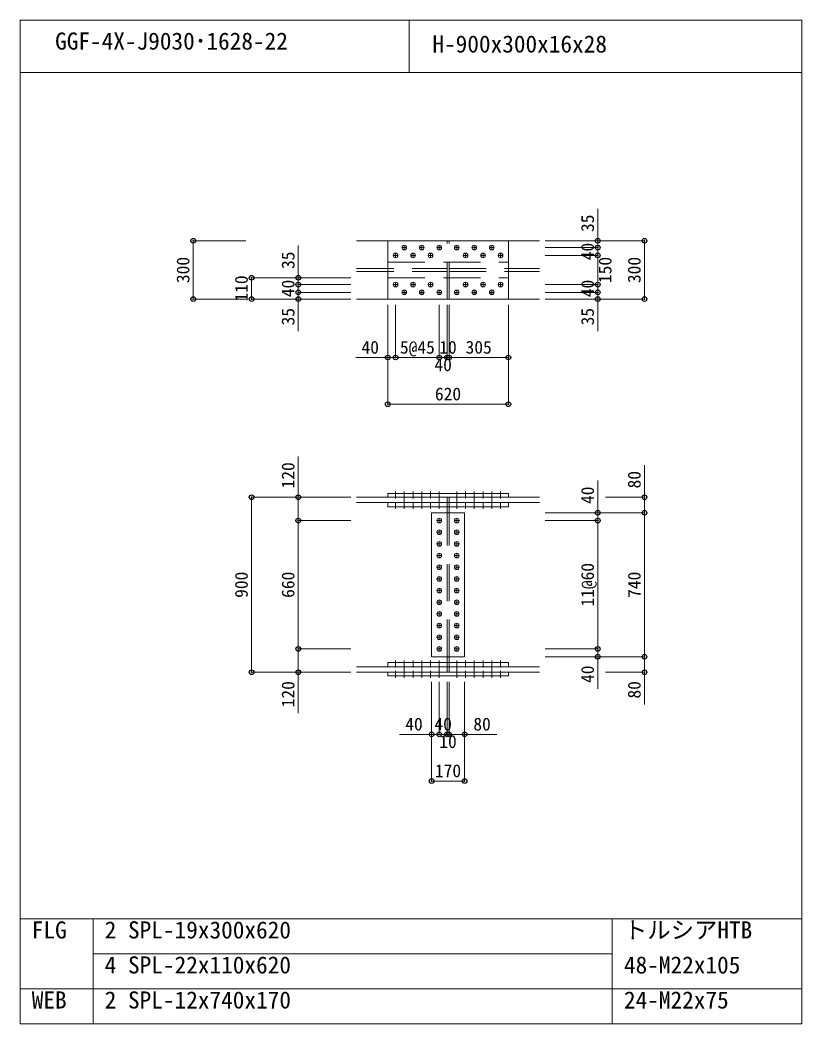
# Model space of a CAD drawing. Units: millimetres, scale not verified. Extents: x -8310 to 8310, y -4800 to 5700.
# Drawn here: x 4290 to 8310, y -4800 to 360 of the extents above; entities that cross this region are included whole.
import ezdxf
from ezdxf.enums import TextEntityAlignment as Align

# ---------------------------------------------------------------- set-up
doc = ezdxf.new("R2010")
doc.units = ezdxf.units.MM
doc.header["$LTSCALE"] = 30
doc.header["$PDMODE"] = 32
doc.header["$PDSIZE"] = 24
doc.linetypes.add('DASHED1', pattern=[1.8, 1.2, -0.6])
doc.linetypes.add('USER2', pattern=[9.525, 6.35, -3.175])
doc.layers.add('0-0', color=7, linetype='Continuous')
doc.layers.add('0-2', color=7, linetype='Continuous')
for name, color, linetype, lineweight in [('0-1', 7, 'Continuous', 18), ('0-5', 7, 'Continuous', 18), ('0-6', 7, 'USER2', 18), ('0-8', 7, 'Continuous', 18), ('0-9', 7, 'Continuous', 18), ('0-A', 7, 'Continuous', 18), ('0-B', 7, 'Continuous', 18)]:
    doc.layers.add(name, color=color, linetype=linetype, lineweight=lineweight)
doc.styles.add('ＭＳ ゴシック', font='')
doc.styles.get('ＭＳ ゴシック').set_extended_font_data('MS Gothic')

msp = doc.modelspace()

# ---------------------------------------------------------------- linework, layer by layer
at = {"layer": '0-0'}
for p in [(5180.5, -774.5), (7260.5, -774.5), (7500.5, -774.5), (7260.5, -809.5), (7260.5, -849.5), (5480.5, -964.5), (5720.5, -964.5), (5720.5, -999.5), (5720.5, -1039.5), (7260.5, -999.5), (7260.5, -1039.5), (5180.5, -1074.5), (5480.5, -1074.5), (5720.5, -1074.5), (7260.5, -1074.5), (7500.5, -1074.5), (6180.5, -1374.5), (6220.5, -1374.5), (6445.5, -1374.5), (6485.5, -1374.5), (6495.5, -1374.5), (6800.5, -1374.5), (6180.5, -1614.5), (6800.5, -1614.5), (5480.5, -2092.5), (5720.5, -2092.5), (7500.5, -2092.5), (7260.5, -2172.5), (7500.5, -2172.5), (5720.5, -2212.5), (7260.5, -2212.5), (5720.5, -2872.5), (7260.5, -2872.5), (7260.5, -2912.5), (7500.5, -2912.5), (5480.5, -2992.5), (5720.5, -2992.5), (7500.5, -2992.5), (6405.5, -3311.5), (6445.5, -3311.5), (6485.5, -3311.5), (6495.5, -3311.5), (6575.5, -3311.5), (6405.5, -3551.5), (6575.5, -3551.5)]:
    msp.add_point(p, dxfattribs=at)
at = {"layer": '0-1'}
for p, q in [((4290, -4800), (4290, 360)), ((4290, 360), (8310, 360)), ((6290, 90), (6290, 360)), ((8310, -4800), (8310, 360)), ((4290, 90), (8310, 90)), ((4290, -4260), (8310, -4260)), ((4665, -4800), (4665, -4260)), ((7335, -4800), (7335, -4260)), ((4665, -4440), (7335, -4440)), ((4290, -4620), (8310, -4620)), ((4290, -4800), (8310, -4800))]:
    msp.add_line(p, q, dxfattribs=at)
at = {"layer": '0-5'}
for p, q in [((6020.5, -774.5), (6485.5, -774.5)), ((6180.5, -774.5), (6800.5, -774.5)), ((6180.5, -1074.5), (6180.5, -774.5)), ((6495.5, -774.5), (6960.5, -774.5)), ((6020.5, -1074.5), (6485.5, -1074.5)), ((6495.5, -1074.5), (6960.5, -1074.5)), ((6020.5, -2092.5), (6485.5, -2092.5)), ((6180.5, -2073.5), (6800.5, -2073.5)), ((6180.5, -2092.5), (6180.5, -2073.5)), ((6495.5, -2092.5), (6960.5, -2092.5)), ((6495.5, -2120.5), (6495.5, -2092.5)), ((6180.5, -2120.5), (6800.5, -2120.5)), ((6180.5, -2142.5), (6180.5, -2120.5)), ((6485.5, -2172.5), (6485.5, -2142.5)), ((6495.5, -2120.5), (6960.5, -2120.5)), ((6495.5, -2172.5), (6495.5, -2142.5)), ((6405.5, -2172.5), (6575.5, -2172.5)), ((6405.5, -2912.5), (6405.5, -2172.5)), ((6485.5, -2942.5), (6485.5, -2912.5)), ((6495.5, -2942.5), (6495.5, -2912.5)), ((6020.5, -2964.5), (6485.5, -2964.5)), ((6180.5, -2942.5), (6485.5, -2942.5)), ((6180.5, -2964.5), (6180.5, -2942.5)), ((6180.5, -2964.5), (6485.5, -2964.5)), ((6180.5, -2992.5), (6485.5, -2992.5)), ((6180.5, -3011.5), (6180.5, -2992.5)), ((6485.5, -2942.5), (6800.5, -2942.5)), ((6485.5, -2964.5), (6800.5, -2964.5)), ((6485.5, -2992.5), (6800.5, -2992.5)), ((6495.5, -2992.5), (6960.5, -2992.5)), ((6800.5, -2964.5), (6800.5, -2942.5)), ((6800.5, -3011.5), (6800.5, -2992.5)), ((6180.5, -3011.5), (6485.5, -3011.5)), ((6485.5, -3011.5), (6800.5, -3011.5))]:
    msp.add_line(p, q, dxfattribs=at)
for points in [[(6180.5, -1074.5), (6800.5, -1074.5), (6800.5, -774.5)], [(6020.5, -2120.5), (6485.5, -2120.5), (6485.5, -2092.5)], [(6180.5, -2092.5), (6800.5, -2092.5), (6800.5, -2073.5)], [(6180.5, -2142.5), (6800.5, -2142.5), (6800.5, -2120.5)], [(6405.5, -2912.5), (6575.5, -2912.5), (6575.5, -2172.5)], [(6020.5, -2992.5), (6485.5, -2992.5), (6485.5, -2964.5)], [(6495.5, -2992.5), (6495.5, -2964.5), (6960.5, -2964.5)]]:
    msp.add_lwpolyline(points, dxfattribs=at)
at = {"layer": '0-6'}
for p, q in [((6180.5, -774.5), (6800.5, -774.5)), ((6485.5, -1074.5), (6485.5, -774.5)), ((6495.5, -1074.5), (6495.5, -774.5)), ((6020.5, -916.5), (6485.5, -916.5)), ((6180.5, -884.5), (6800.5, -884.5)), ((6495.5, -916.5), (6960.5, -916.5)), ((6020.5, -932.5), (6485.5, -932.5)), ((6180.5, -964.5), (6800.5, -964.5)), ((6495.5, -932.5), (6960.5, -932.5)), ((6180.5, -1074.5), (6800.5, -1074.5)), ((6485.5, -2142.5), (6485.5, -2120.5)), ((6495.5, -2142.5), (6495.5, -2120.5)), ((6485.5, -2912.5), (6485.5, -2172.5)), ((6495.5, -2912.5), (6495.5, -2172.5)), ((6485.5, -2964.5), (6485.5, -2942.5)), ((6495.5, -2964.5), (6495.5, -2942.5))]:
    msp.add_line(p, q, dxfattribs=at)
at = {"layer": '0-8'}
for p, q in [((6254.5, -809.5), (6276.5, -809.5)), ((6265.5, -820.5), (6265.5, -798.5)), ((6344.5, -809.5), (6366.5, -809.5)), ((6355.5, -820.5), (6355.5, -798.5)), ((6434.5, -809.5), (6456.5, -809.5)), ((6445.5, -820.5), (6445.5, -798.5)), ((6524.5, -809.5), (6546.5, -809.5)), ((6535.5, -820.5), (6535.5, -798.5)), ((6614.5, -809.5), (6636.5, -809.5)), ((6625.5, -820.5), (6625.5, -798.5)), ((6704.5, -809.5), (6726.5, -809.5)), ((6715.5, -820.5), (6715.5, -798.5)), ((6209.5, -849.5), (6231.5, -849.5)), ((6220.5, -860.5), (6220.5, -838.5)), ((6299.5, -849.5), (6321.5, -849.5)), ((6310.5, -860.5), (6310.5, -838.5)), ((6389.5, -849.5), (6411.5, -849.5)), ((6400.5, -860.5), (6400.5, -838.5)), ((6569.5, -849.5), (6591.5, -849.5)), ((6580.5, -860.5), (6580.5, -838.5)), ((6659.5, -849.5), (6681.5, -849.5)), ((6670.5, -860.5), (6670.5, -838.5)), ((6749.5, -849.5), (6771.5, -849.5)), ((6760.5, -860.5), (6760.5, -838.5)), ((6209.5, -999.5), (6231.5, -999.5)), ((6220.5, -1010.5), (6220.5, -988.5)), ((6265.5, -1050.5), (6265.5, -1028.5)), ((6299.5, -999.5), (6321.5, -999.5)), ((6310.5, -1010.5), (6310.5, -988.5)), ((6355.5, -1050.5), (6355.5, -1028.5)), ((6389.5, -999.5), (6411.5, -999.5)), ((6400.5, -1010.5), (6400.5, -988.5)), ((6445.5, -1050.5), (6445.5, -1028.5)), ((6535.5, -1050.5), (6535.5, -1028.5)), ((6569.5, -999.5), (6591.5, -999.5)), ((6580.5, -1010.5), (6580.5, -988.5)), ((6625.5, -1050.5), (6625.5, -1028.5)), ((6659.5, -999.5), (6681.5, -999.5)), ((6670.5, -1010.5), (6670.5, -988.5)), ((6715.5, -1050.5), (6715.5, -1028.5)), ((6749.5, -999.5), (6771.5, -999.5)), ((6760.5, -1010.5), (6760.5, -988.5)), ((6254.5, -1039.5), (6276.5, -1039.5)), ((6344.5, -1039.5), (6366.5, -1039.5)), ((6434.5, -1039.5), (6456.5, -1039.5)), ((6524.5, -1039.5), (6546.5, -1039.5)), ((6614.5, -1039.5), (6636.5, -1039.5)), ((6704.5, -1039.5), (6726.5, -1039.5)), ((6434.5, -2212.5), (6456.5, -2212.5)), ((6445.5, -2223.5), (6445.5, -2201.5)), ((6524.5, -2212.5), (6546.5, -2212.5)), ((6535.5, -2223.5), (6535.5, -2201.5)), ((6445.5, -2283.5), (6445.5, -2261.5)), ((6535.5, -2283.5), (6535.5, -2261.5)), ((6434.5, -2272.5), (6456.5, -2272.5)), ((6445.5, -2343.5), (6445.5, -2321.5)), ((6524.5, -2272.5), (6546.5, -2272.5)), ((6535.5, -2343.5), (6535.5, -2321.5)), ((6434.5, -2332.5), (6456.5, -2332.5)), ((6524.5, -2332.5), (6546.5, -2332.5)), ((6434.5, -2392.5), (6456.5, -2392.5)), ((6445.5, -2403.5), (6445.5, -2381.5)), ((6524.5, -2392.5), (6546.5, -2392.5)), ((6535.5, -2403.5), (6535.5, -2381.5)), ((6434.5, -2452.5), (6456.5, -2452.5)), ((6445.5, -2463.5), (6445.5, -2441.5)), ((6524.5, -2452.5), (6546.5, -2452.5)), ((6535.5, -2463.5), (6535.5, -2441.5)), ((6434.5, -2512.5), (6456.5, -2512.5)), ((6445.5, -2523.5), (6445.5, -2501.5)), ((6524.5, -2512.5), (6546.5, -2512.5)), ((6535.5, -2523.5), (6535.5, -2501.5)), ((6434.5, -2572.5), (6456.5, -2572.5)), ((6445.5, -2583.5), (6445.5, -2561.5)), ((6524.5, -2572.5), (6546.5, -2572.5)), ((6535.5, -2583.5), (6535.5, -2561.5)), ((6445.5, -2643.5), (6445.5, -2621.5)), ((6535.5, -2643.5), (6535.5, -2621.5)), ((6434.5, -2632.5), (6456.5, -2632.5)), ((6445.5, -2703.5), (6445.5, -2681.5)), ((6524.5, -2632.5), (6546.5, -2632.5)), ((6535.5, -2703.5), (6535.5, -2681.5)), ((6434.5, -2692.5), (6456.5, -2692.5)), ((6524.5, -2692.5), (6546.5, -2692.5)), ((6434.5, -2752.5), (6456.5, -2752.5)), ((6445.5, -2763.5), (6445.5, -2741.5)), ((6524.5, -2752.5), (6546.5, -2752.5)), ((6535.5, -2763.5), (6535.5, -2741.5)), ((6434.5, -2812.5), (6456.5, -2812.5)), ((6445.5, -2823.5), (6445.5, -2801.5)), ((6524.5, -2812.5), (6546.5, -2812.5)), ((6535.5, -2823.5), (6535.5, -2801.5)), ((6434.5, -2872.5), (6456.5, -2872.5)), ((6445.5, -2883.5), (6445.5, -2861.5)), ((6524.5, -2872.5), (6546.5, -2872.5)), ((6535.5, -2883.5), (6535.5, -2861.5))]:
    msp.add_line(p, q, dxfattribs=at)
at = {"layer": '0-9', "linetype": 'DASHED1'}
for p, q in [((6220.5, -2063.5), (6220.5, -2152.5)), ((6310.5, -2063.5), (6310.5, -2152.5)), ((6400.5, -2063.5), (6400.5, -2152.5)), ((6580.5, -2063.5), (6580.5, -2152.5)), ((6670.5, -2063.5), (6670.5, -2152.5)), ((6760.5, -2063.5), (6760.5, -2152.5)), ((6220.5, -3021.5), (6220.5, -2932.5)), ((6310.5, -3021.5), (6310.5, -2932.5)), ((6400.5, -3021.5), (6400.5, -2932.5)), ((6580.5, -3021.5), (6580.5, -2932.5)), ((6670.5, -3021.5), (6670.5, -2932.5)), ((6760.5, -3021.5), (6760.5, -2932.5))]:
    msp.add_line(p, q, dxfattribs=at)
at = {"layer": '0-9'}
for p, q in [((6265.5, -2063.5), (6265.5, -2152.5)), ((6355.5, -2063.5), (6355.5, -2152.5)), ((6445.5, -2063.5), (6445.5, -2152.5)), ((6535.5, -2063.5), (6535.5, -2152.5)), ((6625.5, -2063.5), (6625.5, -2152.5)), ((6715.5, -2063.5), (6715.5, -2152.5)), ((6265.5, -3021.5), (6265.5, -2932.5)), ((6355.5, -3021.5), (6355.5, -2932.5)), ((6445.5, -3021.5), (6445.5, -2932.5)), ((6535.5, -3021.5), (6535.5, -2932.5)), ((6625.5, -3021.5), (6625.5, -2932.5)), ((6715.5, -3021.5), (6715.5, -2932.5))]:
    msp.add_line(p, q, dxfattribs=at)
at = {"layer": '0-A'}
for p, q in [((5450.5, -774.5), (5180.5, -774.5)), ((6990.5, -774.5), (7260.5, -774.5)), ((6990.5, -774.5), (7500.5, -774.5)), ((6990.5, -809.5), (7260.5, -809.5)), ((6990.5, -849.5), (7260.5, -849.5)), ((5990.5, -964.5), (5480.5, -964.5)), ((5990.5, -964.5), (5720.5, -964.5)), ((5990.5, -999.5), (5720.5, -999.5)), ((6990.5, -999.5), (7260.5, -999.5)), ((5990.5, -1039.5), (5720.5, -1039.5)), ((5720.5, -1239.5), (5720.5, -1039.5)), ((5990.5, -1074.5), (5720.5, -1074.5)), ((6990.5, -1039.5), (7260.5, -1039.5)), ((6990.5, -1074.5), (7260.5, -1074.5)), ((7260.5, -1239.5), (7260.5, -1039.5)), ((6180.5, -1104.5), (6180.5, -1374.5)), ((6180.5, -1104.5), (6180.5, -1614.5)), ((6220.5, -1104.5), (6220.5, -1374.5)), ((6220.5, -1104.5), (6220.5, -1374.5)), ((6445.5, -1104.5), (6445.5, -1374.5)), ((6445.5, -1104.5), (6445.5, -1374.5)), ((6485.5, -1104.5), (6485.5, -1374.5)), ((6485.5, -1104.5), (6485.5, -1374.5)), ((6495.5, -1104.5), (6495.5, -1374.5)), ((6495.5, -1104.5), (6495.5, -1374.5)), ((6800.5, -1104.5), (6800.5, -1374.5)), ((6800.5, -1104.5), (6800.5, -1614.5)), ((6015.5, -1374.5), (6220.5, -1374.5)), ((6220.5, -1374.5), (6445.5, -1374.5)), ((6445.5, -1374.5), (6485.5, -1374.5)), ((6485.5, -1374.5), (6495.5, -1374.5)), ((6495.5, -1374.5), (6800.5, -1374.5)), ((6180.5, -1614.5), (6800.5, -1614.5)), ((5990.5, -2092.5), (5480.5, -2092.5)), ((5990.5, -2092.5), (5720.5, -2092.5)), ((7299.81, -2092.5), (7500.5, -2092.5)), ((5990.5, -2212.5), (5720.5, -2212.5)), ((6990.5, -2172.5), (7260.5, -2172.5)), ((6990.5, -2172.5), (7500.5, -2172.5)), ((6990.5, -2212.5), (7260.5, -2212.5)), ((5990.5, -2872.5), (5720.5, -2872.5)), ((5720.5, -3202.5), (5720.5, -2872.5)), ((6990.5, -2872.5), (7260.5, -2872.5)), ((7260.5, -3077.5), (7260.5, -2872.5)), ((6990.5, -2912.5), (7260.5, -2912.5)), ((6990.5, -2912.5), (7500.5, -2912.5)), ((7500.5, -3157.5), (7500.5, -2912.5)), ((5990.5, -2992.5), (5720.5, -2992.5)), ((7299.81, -2992.5), (7500.5, -2992.5)), ((6405.5, -3041.5), (6405.5, -3311.5)), ((6405.5, -3041.5), (6405.5, -3551.5)), ((6445.5, -3041.5), (6445.5, -3311.5)), ((6445.5, -3041.5), (6445.5, -3311.5)), ((6485.5, -3041.5), (6485.5, -3311.5)), ((6485.5, -3041.5), (6485.5, -3311.5)), ((6495.5, -3041.5), (6495.5, -3311.5)), ((6495.5, -3041.5), (6495.5, -3311.5)), ((6575.5, -3041.5), (6575.5, -3311.5)), ((6575.5, -3041.5), (6575.5, -3551.5)), ((6240.5, -3311.5), (6445.5, -3311.5)), ((6445.5, -3311.5), (6485.5, -3311.5)), ((6485.5, -3311.5), (6495.5, -3311.5)), ((6495.5, -3311.5), (6740.5, -3311.5)), ((6405.5, -3551.5), (6575.5, -3551.5))]:
    msp.add_line(p, q, dxfattribs=at)
for points in [[(6990.5, -809.5), (7260.5, -809.5), (7260.5, -609.5)], [(5450.5, -1074.5), (5180.5, -1074.5), (5180.5, -774.5)], [(5990.5, -999.5), (5720.5, -999.5), (5720.5, -799.5)], [(6990.5, -1074.5), (7500.5, -1074.5), (7500.5, -774.5)], [(6990.5, -849.5), (7260.5, -849.5), (7260.5, -809.5)], [(6990.5, -999.5), (7260.5, -999.5), (7260.5, -849.5)], [(5990.5, -1074.5), (5480.5, -1074.5), (5480.5, -964.5)], [(5990.5, -1039.5), (5720.5, -1039.5), (5720.5, -999.5)], [(6990.5, -1039.5), (7260.5, -1039.5), (7260.5, -999.5)], [(5990.5, -2212.5), (5720.5, -2212.5), (5720.5, -1882.5)], [(6990.5, -2172.5), (7500.5, -2172.5), (7500.5, -1927.5)], [(6990.5, -2212.5), (7260.5, -2212.5), (7260.5, -2007.5)], [(5990.5, -2992.5), (5480.5, -2992.5), (5480.5, -2092.5)], [(5990.5, -2872.5), (5720.5, -2872.5), (5720.5, -2212.5)], [(6990.5, -2912.5), (7500.5, -2912.5), (7500.5, -2172.5)], [(6990.5, -2872.5), (7260.5, -2872.5), (7260.5, -2212.5)]]:
    msp.add_lwpolyline(points, dxfattribs=at)
at = {"layer": '0-B'}
for centre in [(6265.5, -809.5), (6355.5, -809.5), (6445.5, -809.5), (6535.5, -809.5), (6625.5, -809.5), (6715.5, -809.5), (6220.5, -849.5), (6310.5, -849.5), (6400.5, -849.5), (6580.5, -849.5), (6670.5, -849.5), (6760.5, -849.5), (6220.5, -999.5), (6265.5, -1039.5), (6310.5, -999.5), (6355.5, -1039.5), (6400.5, -999.5), (6445.5, -1039.5), (6535.5, -1039.5), (6580.5, -999.5), (6625.5, -1039.5), (6670.5, -999.5), (6715.5, -1039.5), (6760.5, -999.5), (6445.5, -2212.5), (6535.5, -2212.5), (6445.5, -2272.5), (6535.5, -2272.5), (6445.5, -2332.5), (6535.5, -2332.5), (6445.5, -2392.5), (6535.5, -2392.5), (6445.5, -2452.5), (6535.5, -2452.5), (6445.5, -2512.5), (6535.5, -2512.5), (6445.5, -2572.5), (6535.5, -2572.5), (6445.5, -2632.5), (6535.5, -2632.5), (6445.5, -2692.5), (6535.5, -2692.5), (6445.5, -2752.5), (6535.5, -2752.5), (6445.5, -2812.5), (6535.5, -2812.5), (6445.5, -2872.5), (6535.5, -2872.5)]:
    msp.add_circle(centre, 12, dxfattribs=at)

# ---------------------------------------------------------------- texts
at = {"layer": '0-2', "style": 'ＭＳ ゴシック'}
for s, p in [('GGF-4X-J9030･1628-22', (4470, 181.8)), ('H-900x300x16x28', (6410, 166.8)), ('FLG', (4350, -4387.2)), ('2', (4725, -4387.2)), ('SPL-19x300x620', (4845, -4387.2)), ('トルシアHTB', (7395, -4387.2)), ('4', (4725, -4567.2)), ('SPL-22x110x620', (4845, -4567.2)), ('48-M22x105', (7395, -4567.2)), ('WEB', (4350, -4747.2)), ('2', (4725, -4747.2)), ('SPL-12x740x170', (4845, -4747.2)), ('24-M22x75', (7395, -4747.2))]:
    msp.add_text(s, height=87.98, dxfattribs=at).set_placement(p, align=Align.BOTTOM_LEFT)
at = {"layer": '0-A', "style": 'ＭＳ ゴシック'}
for s, p in [('35', (7260.5, -729.5)), ('40', (7260.5, -874.5)), ('300', (5180.5, -992)), ('35', (5720.5, -919.5)), ('150', (7350.5, -992)), ('300', (7500.5, -992)), ('110', (5480.5, -1087)), ('40', (5720.5, -1064.5)), ('40', (7260.5, -1064.5)), ('35', (5720.5, -1209.5)), ('35', (7260.5, -1209.5)), ('120', (5720.5, -2047.5)), ('80', (7500.5, -2047.5)), ('40', (7260.5, -2127.5)), ('11@60', (7260.5, -2655)), ('900', (5480.5, -2610)), ('660', (5720.5, -2610)), ('740', (7500.5, -2610)), ('40', (7260.5, -3047.5)), ('120', (5720.5, -3172.5)), ('80', (7500.5, -3127.5))]:
    msp.add_text(s, height=65.98, rotation=90, dxfattribs=at).set_placement(p, align=Align.BOTTOM_LEFT)
for s, p in [('40', (6045.5, -1374.5)), ('10', (6445.5, -1374.5)), ('305', (6580.5, -1374.5)), ('5@45', (6243, -1374.5)), ('40', (6420.5, -1464.5)), ('620', (6423, -1614.5)), ('40', (6270.5, -3311.5)), ('40', (6420.5, -3311.5)), ('80', (6620.5, -3311.5)), ('10', (6445.5, -3401.5)), ('170', (6423, -3551.5))]:
    msp.add_text(s, height=65.98, dxfattribs=at).set_placement(p, align=Align.BOTTOM_LEFT)

doc.saveas('drawing.dxf')
